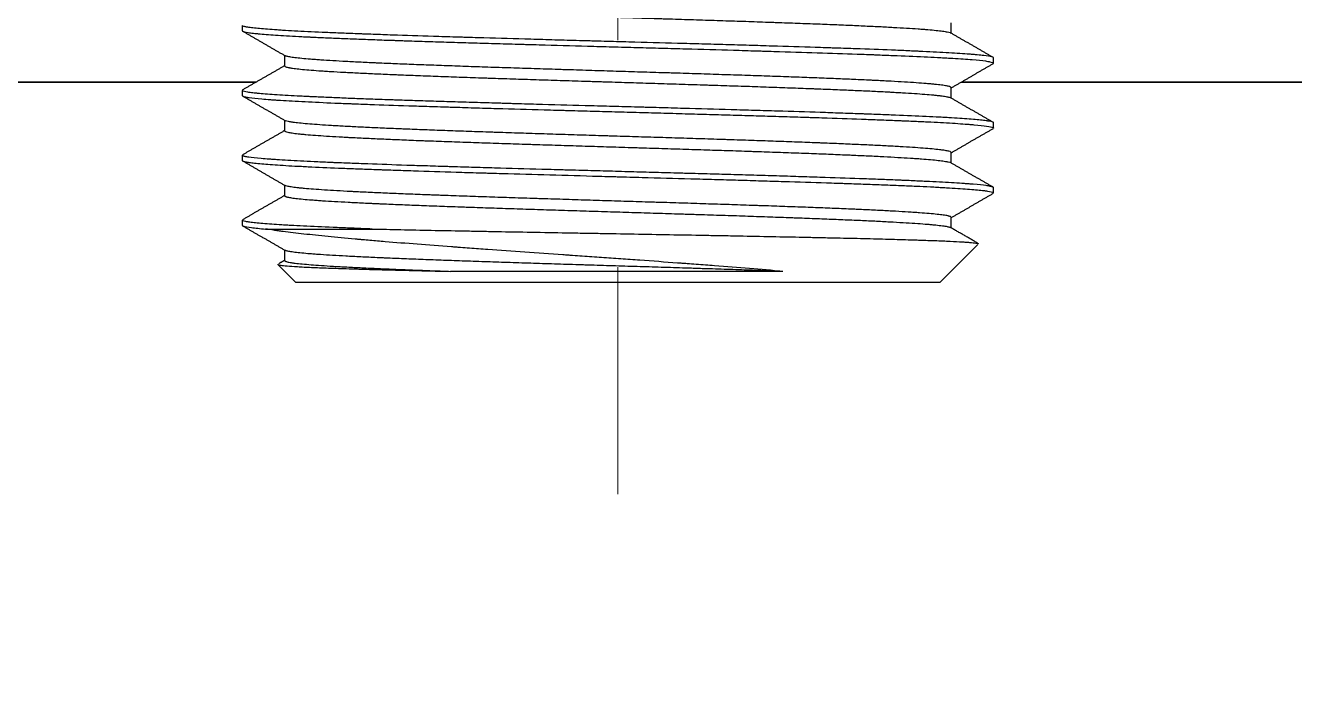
# Model space of a CAD drawing. Extents: x 900 to 2324, y -1513 to 827.
# Drawn here: x 1438.37 to 1473.85, y 213.22 to 232.07 of the extents above; entities that cross this region are included whole.
import ezdxf

# ---------------------------------------------------------------- set-up
doc = ezdxf.new("R2010")
doc.units = 0
doc.header["$LTSCALE"] = 4
doc.header["$MEASUREMENT"] = 0
doc.linetypes.add('CENTER2', pattern=[28.575, 19.05, -3.175, 3.175, -3.175])
doc.layers.add('1', color=7, linetype='CONTINUOUS')
doc.layers.add('Cneter', color=1, linetype='CENTER2', lineweight=13)

msp = doc.modelspace()

# ---------------------------------------------------------------- linework, layer by layer
at = {"layer": '1', "color": 7, "linetype": 'Continuous', "lineweight": -3}
for p, q in [((1444.434, 232.069), (1444.434, 231.923)), ((1464.249, 231.853), (1464.249, 232.146)), ((1445.618, 231.231), (1445.618, 230.938)), ((1465.434, 231.016), (1465.434, 231.161)), ((1411.168, 230.491), (1444.832, 230.491)), ((1411.168, 230.486), (1444.822, 230.486)), ((1444.434, 230.254), (1444.434, 230.109)), ((1464.249, 230.039), (1464.249, 230.332)), ((1464.53, 230.486), (1498.7, 230.486)), ((1464.538, 230.491), (1498.7, 230.491)), ((1445.618, 229.417), (1445.618, 229.124)), ((1465.434, 229.201), (1465.434, 229.347)), ((1464.249, 228.225), (1464.249, 228.518)), ((1444.434, 228.44), (1444.434, 228.294)), ((1445.618, 227.603), (1445.618, 227.31)), ((1465.434, 227.387), (1465.434, 227.533)), ((1444.434, 226.626), (1444.434, 226.48)), ((1445.083, 226.378), (1448.066, 226.378)), ((1464.249, 226.41), (1464.249, 226.703)), ((1445.618, 225.788), (1445.618, 225.495)), ((1463.934, 224.878), (1464.997, 225.941)), ((1445.428, 225.384), (1445.934, 224.878)), ((1459.539, 225.193), (1450.255, 225.193)), ((1463.934, 224.878), (1445.934, 224.878))]:
    msp.add_line(p, q, dxfattribs=at)
for points, knots in [([(1445.618, 232.753), (1445.618, 232.752), (1445.619, 232.75), (1445.62, 232.748), (1445.622, 232.744), (1445.624, 232.742), (1445.636, 232.733), (1445.654, 232.726), (1445.707, 232.712), (1445.776, 232.698), (1445.929, 232.677), (1446.063, 232.663), (1446.177, 232.652), (1446.217, 232.648), (1446.301, 232.641), (1446.345, 232.638), (1446.482, 232.627), (1446.68, 232.613), (1447.019, 232.591), (1447.401, 232.57), (1447.685, 232.556), (1447.872, 232.547), (1447.909, 232.546), (1447.986, 232.542), (1448.101, 232.537), (1448.219, 232.531), (1448.46, 232.521), (1448.626, 232.514), (1448.969, 232.499), (1449.322, 232.485), (1449.696, 232.471), (1449.985, 232.46), (1450.083, 232.457), (1450.231, 232.452), (1450.281, 232.45), (1450.381, 232.446), (1450.432, 232.444), (1450.684, 232.436), (1450.889, 232.429), (1451.305, 232.415), (1451.516, 232.407), (1451.943, 232.393), (1452.376, 232.379), (1452.821, 232.365), (1453.159, 232.354), (1453.272, 232.35), (1453.499, 232.343), (1453.613, 232.34), (1453.953, 232.329), (1454.18, 232.322), (1454.635, 232.308), (1454.863, 232.301), (1455.318, 232.287), (1455.546, 232.28), (1455.887, 232.269), (1456.058, 232.264), (1456.229, 232.258), (1456.343, 232.255), (1456.401, 232.253), (1456.685, 232.244), (1457.134, 232.23), (1457.791, 232.209), (1458.219, 232.195), (1458.642, 232.181), (1458.903, 232.172), (1459.159, 232.163), (1459.262, 232.159), (1459.313, 232.158), (1459.465, 232.152), (1459.565, 232.149), (1459.861, 232.138), (1460.246, 232.124), (1460.792, 232.103), (1461.136, 232.089), (1461.47, 232.075), (1461.631, 232.067), (1461.944, 232.053), (1462.093, 232.046), (1462.377, 232.032), (1462.647, 232.017), (1463.009, 231.996), (1463.223, 231.982), (1463.373, 231.972), (1463.421, 231.968), (1463.49, 231.963), (1463.513, 231.961), (1463.557, 231.957), (1463.579, 231.956), (1463.684, 231.947), (1463.836, 231.932), (1464.015, 231.911), (1464.145, 231.89), (1464.2, 231.876), (1464.223, 231.867), (1464.227, 231.865), (1464.234, 231.862), (1464.237, 231.861), (1464.239, 231.859)], [0, 0, 0, 0, 0.001428, 0.007379, 0.007379, 0.013329, 0.013329, 0.037129, 0.037129, 0.06093, 0.08473, 0.10853, 0.10853, 0.120431, 0.120431, 0.132331, 0.132331, 0.156131, 0.179932, 0.203732, 0.227533, 0.227533, 0.233483, 0.233483, 0.239433, 0.251333, 0.251333, 0.275134, 0.275134, 0.298934, 0.322735, 0.322735, 0.334635, 0.334635, 0.340585, 0.340585, 0.346535, 0.346535, 0.370335, 0.370335, 0.394136, 0.394136, 0.417936, 0.441737, 0.441737, 0.453637, 0.453637, 0.465537, 0.465537, 0.489338, 0.489338, 0.513138, 0.513138, 0.536939, 0.536939, 0.548839, 0.554789, 0.554789, 0.560739, 0.560739, 0.58454, 0.60834, 0.63214, 0.63214, 0.655941, 0.661891, 0.661891, 0.667841, 0.667841, 0.679741, 0.679741, 0.703542, 0.727342, 0.751143, 0.751143, 0.774943, 0.774943, 0.798744, 0.798744, 0.822544, 0.846345, 0.870145, 0.870145, 0.882045, 0.882045, 0.887995, 0.887995, 0.893945, 0.893945, 0.917746, 0.941546, 0.965347, 0.989147, 0.989147, 0.995097, 0.995097, 1, 1, 1, 1]), ([(1465.434, 231.162), (1465.434, 231.165), (1465.432, 231.168), (1465.42, 231.177), (1465.405, 231.184), (1465.337, 231.202), (1465.263, 231.215), (1465.106, 231.234), (1465.046, 231.24), (1464.962, 231.248), (1464.944, 231.25), (1464.909, 231.253), (1464.854, 231.258), (1464.796, 231.263), (1464.674, 231.272), (1464.586, 231.279), (1464.396, 231.291), (1464.194, 231.303), (1463.849, 231.322), (1463.593, 231.335), (1463.424, 231.343), (1463.39, 231.344), (1463.321, 231.348), (1463.216, 231.352), (1463.108, 231.357), (1462.889, 231.367), (1462.737, 231.373), (1462.267, 231.392), (1461.932, 231.405), (1461.4, 231.423), (1461.217, 231.43), (1460.982, 231.438), (1460.934, 231.439), (1460.839, 231.442), (1460.791, 231.444), (1460.646, 231.449), (1460.549, 231.452), (1460.059, 231.468), (1459.654, 231.48), (1459.029, 231.499), (1458.818, 231.506), (1458.388, 231.518), (1458.17, 231.525), (1457.839, 231.534), (1457.728, 231.537), (1457.504, 231.543), (1457.391, 231.547), (1457.054, 231.556), (1456.829, 231.562), (1456.15, 231.581), (1455.695, 231.594), (1455.008, 231.613), (1454.779, 231.619), (1454.434, 231.629), (1454.318, 231.632), (1454.145, 231.637), (1454.087, 231.638), (1453.972, 231.641), (1453.684, 231.649), (1453.171, 231.663), (1452.723, 231.676), (1452.056, 231.695), (1451.619, 231.708), (1451.081, 231.724), (1450.974, 231.727), (1450.814, 231.732), (1450.761, 231.733), (1450.655, 231.736), (1450.602, 231.738), (1450.34, 231.746), (1450.134, 231.752), (1449.528, 231.771), (1449.142, 231.783), (1448.586, 231.802), (1448.405, 231.809), (1448.14, 231.818), (1448.009, 231.823), (1447.88, 231.828), (1447.795, 231.831), (1447.752, 231.833), (1447.542, 231.841), (1447.38, 231.847), (1447.068, 231.859), (1446.918, 231.866), (1446.487, 231.884), (1446.223, 231.897), (1445.862, 231.916), (1445.748, 231.922), (1445.614, 231.93), (1445.587, 231.932), (1445.535, 231.935), (1445.458, 231.94), (1445.385, 231.945), (1445.152, 231.961), (1444.994, 231.973), (1444.8, 231.992), (1444.684, 232.004), (1444.598, 232.017), (1444.553, 232.025), (1444.544, 232.026), (1444.528, 232.03), (1444.505, 232.034), (1444.487, 232.039), (1444.456, 232.049), (1444.443, 232.055), (1444.435, 232.064), (1444.434, 232.066), (1444.434, 232.069)], [0, 0, 0, 0, 0.010526, 0.010526, 0.031412, 0.031412, 0.073183, 0.073183, 0.094068, 0.094068, 0.09929, 0.09929, 0.104511, 0.114954, 0.114954, 0.135839, 0.135839, 0.156725, 0.17761, 0.198496, 0.198496, 0.203717, 0.203717, 0.208939, 0.219381, 0.219381, 0.240267, 0.240267, 0.282038, 0.282038, 0.302924, 0.302924, 0.308145, 0.308145, 0.313366, 0.313366, 0.323809, 0.323809, 0.36558, 0.36558, 0.386466, 0.386466, 0.407351, 0.407351, 0.417794, 0.417794, 0.428237, 0.428237, 0.449122, 0.449122, 0.490894, 0.490894, 0.511779, 0.511779, 0.522222, 0.522222, 0.527443, 0.527443, 0.532665, 0.55355, 0.574436, 0.574436, 0.616207, 0.616207, 0.62665, 0.62665, 0.631871, 0.631871, 0.637092, 0.637092, 0.657978, 0.657978, 0.699749, 0.699749, 0.720634, 0.720634, 0.731077, 0.736299, 0.736299, 0.74152, 0.74152, 0.762406, 0.762406, 0.783291, 0.783291, 0.825062, 0.825062, 0.845948, 0.845948, 0.851169, 0.851169, 0.856391, 0.866833, 0.866833, 0.908604, 0.908604, 0.92949, 0.950375, 0.950375, 0.955597, 0.955597, 0.960818, 0.971261, 0.971261, 0.992147, 0.992147, 1, 1, 1, 1]), ([(1444.434, 231.923), (1444.434, 231.918), (1444.438, 231.914), (1444.467, 231.897), (1444.518, 231.884), (1444.64, 231.866), (1444.688, 231.859), (1444.771, 231.85), (1444.801, 231.847), (1444.848, 231.842), (1444.864, 231.84), (1444.898, 231.837), (1444.984, 231.829), (1445.08, 231.821), (1445.248, 231.808), (1445.339, 231.802), (1445.632, 231.783), (1445.853, 231.771), (1446.164, 231.755), (1446.26, 231.75), (1446.36, 231.746), (1446.427, 231.742), (1446.461, 231.741), (1446.633, 231.733), (1446.92, 231.72), (1447.227, 231.707), (1447.545, 231.695), (1447.709, 231.688), (1448.048, 231.676), (1448.222, 231.67), (1448.492, 231.66), (1448.629, 231.656), (1448.769, 231.651), (1448.863, 231.648), (1448.91, 231.646), (1449.149, 231.638), (1449.536, 231.625), (1450.137, 231.606), (1450.55, 231.594), (1450.97, 231.581), (1451.183, 231.575), (1451.615, 231.562), (1451.835, 231.556), (1452.113, 231.548), (1452.169, 231.547), (1452.281, 231.543), (1452.449, 231.539), (1452.617, 231.534), (1453.179, 231.518), (1453.631, 231.505), (1454.315, 231.486), (1454.544, 231.48), (1455.002, 231.467), (1455.232, 231.461), (1455.579, 231.452), (1455.695, 231.448), (1455.925, 231.442), (1456.04, 231.439), (1456.383, 231.43), (1456.609, 231.423), (1457.285, 231.405), (1457.728, 231.392), (1458.382, 231.373), (1458.598, 231.366), (1458.867, 231.358), (1458.92, 231.357), (1459.027, 231.354), (1459.08, 231.352), (1459.24, 231.347), (1459.345, 231.344), (1459.865, 231.328), (1460.664, 231.304), (1461.399, 231.278), (1461.837, 231.262), (1461.924, 231.259), (1462.052, 231.254), (1462.095, 231.253), (1462.179, 231.249), (1462.387, 231.241), (1462.586, 231.234), (1463.046, 231.215), (1463.329, 231.202), (1463.718, 231.184), (1463.841, 231.177), (1464.018, 231.168), (1464.075, 231.165), (1464.159, 231.16), (1464.187, 231.158), (1464.241, 231.155), (1464.374, 231.147), (1464.496, 231.139), (1464.676, 231.126), (1464.759, 231.12), (1464.988, 231.101), (1465.111, 231.089), (1465.23, 231.073), (1465.263, 231.068), (1465.292, 231.064), (1465.311, 231.06), (1465.319, 231.059), (1465.36, 231.051), (1465.411, 231.038), (1465.431, 231.025), (1465.435, 231.014), (1465.432, 231.008), (1465.424, 231.003)], [0, 0, 0, 0, 0.01483, 0.01483, 0.056023, 0.056023, 0.076619, 0.076619, 0.086917, 0.086917, 0.092066, 0.092066, 0.097216, 0.117812, 0.117812, 0.138409, 0.138409, 0.179601, 0.179601, 0.1899, 0.195049, 0.195049, 0.200198, 0.200198, 0.220794, 0.241391, 0.241391, 0.261987, 0.261987, 0.282584, 0.282584, 0.292882, 0.298031, 0.298031, 0.30318, 0.30318, 0.323777, 0.344373, 0.36497, 0.36497, 0.385566, 0.385566, 0.406163, 0.406163, 0.411312, 0.411312, 0.416461, 0.426759, 0.426759, 0.467952, 0.467952, 0.488549, 0.488549, 0.509145, 0.509145, 0.519443, 0.519443, 0.529742, 0.529742, 0.550338, 0.550338, 0.591531, 0.591531, 0.612127, 0.612127, 0.617277, 0.617277, 0.622426, 0.622426, 0.632724, 0.632724, 0.673917, 0.71511, 0.71511, 0.725408, 0.725408, 0.730557, 0.730557, 0.735706, 0.756303, 0.756303, 0.797496, 0.797496, 0.818092, 0.818092, 0.82839, 0.82839, 0.83354, 0.83354, 0.838689, 0.859285, 0.859285, 0.879882, 0.879882, 0.921075, 0.921075, 0.931373, 0.936522, 0.936522, 0.941671, 0.941671, 0.962267, 0.982864, 0.982864, 1, 1, 1, 1]), ([(1464.249, 230.332), (1464.249, 230.334), (1464.249, 230.336), (1464.245, 230.341), (1464.241, 230.345), (1464.227, 230.352), (1464.219, 230.356), (1464.186, 230.367), (1464.126, 230.381), (1463.987, 230.402), (1463.862, 230.416), (1463.756, 230.426), (1463.7, 230.432), (1463.639, 230.437), (1463.597, 230.441), (1463.575, 230.442), (1463.466, 230.451), (1463.277, 230.466), (1462.95, 230.487), (1462.58, 230.508), (1462.27, 230.524), (1462.086, 230.533), (1462.012, 230.536), (1461.974, 230.538), (1461.86, 230.543), (1461.783, 230.547), (1461.546, 230.558), (1461.384, 230.565), (1461.047, 230.579), (1460.7, 230.593), (1460.332, 230.607), (1459.953, 230.622), (1459.758, 230.629), (1459.357, 230.643), (1459.154, 230.65), (1458.741, 230.664), (1458.532, 230.671), (1458.108, 230.685), (1457.678, 230.699), (1457.237, 230.714), (1456.902, 230.724), (1456.789, 230.728), (1456.619, 230.733), (1456.562, 230.735), (1456.449, 230.739), (1456.392, 230.74), (1456.108, 230.749), (1455.654, 230.763), (1455.199, 230.777), (1454.744, 230.791), (1454.289, 230.806), (1453.833, 230.82), (1453.548, 230.829), (1453.491, 230.831), (1453.377, 230.834), (1453.207, 230.84), (1453.038, 230.845), (1452.703, 230.856), (1452.262, 230.87), (1451.831, 230.884), (1451.405, 230.898), (1451.195, 230.905), (1450.884, 230.915), (1450.781, 230.919), (1450.576, 230.926), (1450.474, 230.93), (1450.173, 230.941), (1449.783, 230.955), (1449.227, 230.976), (1448.878, 230.99), (1448.538, 231.004), (1448.374, 231.011), (1448.175, 231.02), (1448.135, 231.022), (1448.057, 231.025), (1448.018, 231.027), (1447.903, 231.032), (1447.828, 231.036), (1447.609, 231.047), (1447.332, 231.061), (1446.957, 231.082), (1446.735, 231.096), (1446.58, 231.107), (1446.505, 231.112), (1446.434, 231.117), (1446.387, 231.121), (1446.364, 231.123), (1446.253, 231.132), (1446.172, 231.139), (1446.027, 231.153), (1445.899, 231.167), (1445.754, 231.188), (1445.691, 231.203), (1445.656, 231.213), (1445.646, 231.217), (1445.635, 231.222), (1445.633, 231.223), (1445.63, 231.224)], [0, 0, 0, 0, 0.006481, 0.006481, 0.018395, 0.018395, 0.030309, 0.030309, 0.054136, 0.077964, 0.101792, 0.101792, 0.113705, 0.119662, 0.119662, 0.125619, 0.125619, 0.149447, 0.173275, 0.197102, 0.22093, 0.226887, 0.226887, 0.232844, 0.232844, 0.244758, 0.244758, 0.268585, 0.268585, 0.292413, 0.316241, 0.316241, 0.340068, 0.340068, 0.363896, 0.363896, 0.387724, 0.387724, 0.411551, 0.435379, 0.435379, 0.447293, 0.447293, 0.45325, 0.45325, 0.459207, 0.459207, 0.483034, 0.506862, 0.506862, 0.53069, 0.554518, 0.554518, 0.560474, 0.560474, 0.566431, 0.578345, 0.578345, 0.602173, 0.626001, 0.626001, 0.649828, 0.649828, 0.661742, 0.661742, 0.673656, 0.673656, 0.697484, 0.721311, 0.745139, 0.745139, 0.768967, 0.768967, 0.774924, 0.774924, 0.78088, 0.78088, 0.792794, 0.792794, 0.816622, 0.84045, 0.864277, 0.864277, 0.876191, 0.882148, 0.882148, 0.888105, 0.888105, 0.911933, 0.911933, 0.93576, 0.959588, 0.983416, 0.983416, 0.99533, 0.99533, 1, 1, 1, 1]), ([(1445.618, 230.938), (1445.618, 230.937), (1445.619, 230.935), (1445.623, 230.927), (1445.635, 230.919), (1445.676, 230.905), (1445.705, 230.898), (1445.752, 230.889), (1445.762, 230.887), (1445.783, 230.884), (1445.816, 230.878), (1445.853, 230.873), (1445.934, 230.862), (1446.057, 230.848), (1446.212, 230.834), (1446.383, 230.82), (1446.476, 230.813), (1446.628, 230.802), (1446.681, 230.799), (1446.763, 230.793), (1446.791, 230.792), (1446.847, 230.788), (1446.876, 230.786), (1447.022, 230.777), (1447.268, 230.763), (1447.677, 230.742), (1447.976, 230.728), (1448.288, 230.714), (1448.451, 230.707), (1448.662, 230.698), (1448.705, 230.696), (1448.791, 230.693), (1448.921, 230.687), (1449.054, 230.682), (1449.323, 230.671), (1449.691, 230.657), (1450.269, 230.636), (1450.672, 230.622), (1450.981, 230.611), (1451.137, 230.606), (1451.296, 230.601), (1451.403, 230.597), (1451.456, 230.595), (1451.724, 230.586), (1452.156, 230.572), (1452.815, 230.551), (1453.485, 230.529), (1453.996, 230.514), (1454.283, 230.505), (1454.398, 230.501), (1454.456, 230.499), (1454.629, 230.494), (1454.743, 230.491), (1455.087, 230.48), (1455.315, 230.473), (1455.77, 230.459), (1456.223, 230.444), (1456.672, 230.43), (1457.007, 230.42), (1457.174, 230.414), (1457.341, 230.409), (1457.452, 230.405), (1457.507, 230.404), (1457.784, 230.395), (1458.002, 230.388), (1458.429, 230.374), (1458.639, 230.367), (1459.052, 230.352), (1459.458, 230.338), (1459.849, 230.324), (1460.137, 230.313), (1460.232, 230.31), (1460.373, 230.304), (1460.42, 230.303), (1460.513, 230.299), (1460.559, 230.297), (1460.786, 230.288), (1460.962, 230.281), (1461.303, 230.267), (1461.467, 230.26), (1461.783, 230.246), (1462.088, 230.232), (1462.369, 230.218), (1462.537, 230.209), (1462.57, 230.207), (1462.636, 230.203), (1462.732, 230.198), (1462.825, 230.193), (1463.003, 230.182), (1463.227, 230.168), (1463.42, 230.154), (1463.598, 230.14), (1463.679, 230.133), (1463.79, 230.122), (1463.825, 230.119), (1463.874, 230.113), (1463.89, 230.111), (1463.921, 230.108), (1463.936, 230.106), (1464.009, 230.097), (1464.107, 230.083), (1464.197, 230.063), (1464.229, 230.051), (1464.238, 230.045)], [0, 0, 0, 0, 0.005144, 0.005144, 0.028958, 0.028958, 0.052772, 0.052772, 0.058726, 0.058726, 0.064679, 0.076586, 0.076586, 0.1004, 0.124214, 0.124214, 0.148028, 0.148028, 0.159935, 0.159935, 0.165889, 0.165889, 0.171842, 0.171842, 0.195656, 0.21947, 0.243284, 0.243284, 0.267099, 0.267099, 0.273052, 0.273052, 0.279006, 0.290913, 0.290913, 0.314727, 0.338541, 0.362355, 0.362355, 0.374262, 0.380215, 0.380215, 0.386169, 0.386169, 0.409983, 0.433797, 0.457611, 0.481425, 0.487379, 0.487379, 0.493332, 0.493332, 0.505239, 0.505239, 0.529053, 0.529053, 0.552867, 0.576681, 0.576681, 0.588588, 0.594542, 0.594542, 0.600495, 0.600495, 0.624309, 0.624309, 0.648123, 0.648123, 0.671937, 0.695752, 0.695752, 0.707659, 0.707659, 0.713612, 0.713612, 0.719566, 0.719566, 0.74338, 0.74338, 0.767194, 0.767194, 0.791008, 0.814822, 0.814822, 0.820775, 0.820775, 0.826729, 0.838636, 0.838636, 0.86245, 0.886264, 0.886264, 0.910078, 0.910078, 0.921985, 0.921985, 0.927939, 0.927939, 0.933892, 0.933892, 0.957706, 0.98152, 1, 1, 1, 1]), ([(1465.434, 229.347), (1465.434, 229.349), (1465.433, 229.351), (1465.428, 229.359), (1465.405, 229.371), (1465.352, 229.384), (1465.309, 229.392), (1465.3, 229.393), (1465.281, 229.396), (1465.271, 229.398), (1465.239, 229.403), (1465.217, 229.406), (1465.094, 229.422), (1464.967, 229.434), (1464.734, 229.453), (1464.65, 229.46), (1464.466, 229.472), (1464.368, 229.479), (1464.209, 229.488), (1464.154, 229.491), (1464.041, 229.497), (1463.983, 229.501), (1463.804, 229.51), (1463.679, 229.516), (1463.286, 229.535), (1463.001, 229.548), (1462.538, 229.567), (1462.378, 229.573), (1462.128, 229.583), (1462.044, 229.586), (1461.915, 229.591), (1461.871, 229.592), (1461.784, 229.595), (1461.565, 229.603), (1461.158, 229.617), (1460.781, 229.63), (1460.203, 229.649), (1459.802, 229.662), (1459.281, 229.678), (1459.176, 229.681), (1458.963, 229.687), (1458.856, 229.69), (1458.533, 229.7), (1458.315, 229.706), (1457.659, 229.725), (1457.215, 229.737), (1456.539, 229.756), (1456.312, 229.763), (1455.97, 229.772), (1455.798, 229.777), (1455.625, 229.782), (1455.509, 229.785), (1455.451, 229.787), (1455.162, 229.795), (1454.932, 229.801), (1454.473, 229.813), (1454.244, 229.82), (1453.561, 229.838), (1453.108, 229.851), (1452.436, 229.87), (1452.212, 229.876), (1451.934, 229.884), (1451.879, 229.886), (1451.768, 229.889), (1451.603, 229.894), (1451.44, 229.899), (1451.116, 229.908), (1450.904, 229.915), (1450.485, 229.927), (1450.073, 229.94), (1449.475, 229.958), (1449.09, 229.971), (1448.853, 229.979), (1448.806, 229.98), (1448.712, 229.984), (1448.573, 229.988), (1448.436, 229.993), (1448.168, 230.003), (1447.994, 230.009), (1447.657, 230.022), (1447.494, 230.028), (1447.178, 230.041), (1446.873, 230.053), (1446.59, 230.066), (1446.42, 230.074), (1446.386, 230.075), (1446.319, 230.078), (1446.286, 230.08), (1446.189, 230.085), (1446.125, 230.088), (1445.817, 230.104), (1445.598, 230.116), (1445.31, 230.135), (1445.221, 230.142), (1445.056, 230.154), (1444.98, 230.161), (1444.877, 230.17), (1444.844, 230.173), (1444.782, 230.179), (1444.754, 230.183), (1444.672, 230.192), (1444.626, 230.198), (1444.509, 230.217), (1444.461, 230.23), (1444.437, 230.247), (1444.434, 230.251), (1444.434, 230.254)], [0, 0, 0, 0, 0.00568, 0.00568, 0.026562, 0.047444, 0.047444, 0.052665, 0.052665, 0.057885, 0.057885, 0.068326, 0.068326, 0.11009, 0.11009, 0.130973, 0.130973, 0.151855, 0.151855, 0.162296, 0.162296, 0.172737, 0.172737, 0.193619, 0.193619, 0.235383, 0.235383, 0.256265, 0.256265, 0.266706, 0.266706, 0.271926, 0.271926, 0.277147, 0.298029, 0.318911, 0.318911, 0.360675, 0.360675, 0.371116, 0.371116, 0.381557, 0.381557, 0.402439, 0.402439, 0.444203, 0.444203, 0.465086, 0.465086, 0.475527, 0.480747, 0.480747, 0.485968, 0.485968, 0.50685, 0.50685, 0.527732, 0.527732, 0.569496, 0.569496, 0.590378, 0.590378, 0.595598, 0.595598, 0.600819, 0.61126, 0.61126, 0.632142, 0.632142, 0.653024, 0.673906, 0.694788, 0.694788, 0.700009, 0.700009, 0.705229, 0.71567, 0.71567, 0.736552, 0.736552, 0.757434, 0.757434, 0.778317, 0.799199, 0.799199, 0.804419, 0.804419, 0.80964, 0.80964, 0.820081, 0.820081, 0.861845, 0.861845, 0.882727, 0.882727, 0.903609, 0.903609, 0.91405, 0.91405, 0.924491, 0.924491, 0.945373, 0.945373, 0.987137, 0.987137, 1, 1, 1, 1]), ([(1444.434, 230.109), (1444.434, 230.103), (1444.44, 230.097), (1444.461, 230.088), (1444.47, 230.085), (1444.492, 230.078), (1444.505, 230.075), (1444.549, 230.066), (1444.585, 230.059), (1444.717, 230.041), (1444.834, 230.028), (1445.053, 230.009), (1445.133, 230.002), (1445.242, 229.995), (1445.265, 229.993), (1445.31, 229.99), (1445.334, 229.988), (1445.405, 229.983), (1445.454, 229.98), (1445.708, 229.965), (1446.164, 229.94), (1446.719, 229.914), (1447.098, 229.898), (1447.176, 229.895), (1447.294, 229.89), (1447.334, 229.889), (1447.414, 229.885), (1447.617, 229.878), (1447.826, 229.87), (1448.342, 229.851), (1448.704, 229.839), (1449.275, 229.82), (1449.469, 229.813), (1449.768, 229.804), (1449.869, 229.801), (1450.022, 229.796), (1450.073, 229.794), (1450.176, 229.791), (1450.434, 229.783), (1450.696, 229.775), (1451.12, 229.762), (1451.334, 229.756), (1451.983, 229.737), (1452.425, 229.725), (1452.988, 229.709), (1453.158, 229.704), (1453.33, 229.7), (1453.444, 229.696), (1453.502, 229.695), (1453.788, 229.687), (1454.247, 229.674), (1454.933, 229.655), (1455.619, 229.636), (1456.075, 229.624), (1456.53, 229.611), (1456.758, 229.605), (1457.212, 229.592), (1457.662, 229.579), (1458.319, 229.56), (1458.961, 229.541), (1459.586, 229.523), (1459.992, 229.51), (1460.243, 229.502), (1460.293, 229.501), (1460.392, 229.498), (1460.54, 229.493), (1460.685, 229.488), (1461.162, 229.472), (1461.525, 229.459), (1462.04, 229.44), (1462.207, 229.434), (1462.531, 229.421), (1462.688, 229.415), (1462.878, 229.407), (1462.915, 229.406), (1462.99, 229.403), (1463.027, 229.401), (1463.137, 229.396), (1463.209, 229.393), (1463.418, 229.384), (1463.551, 229.378), (1463.931, 229.359), (1464.159, 229.346), (1464.462, 229.327), (1464.556, 229.32), (1464.666, 229.313), (1464.688, 229.311), (1464.73, 229.308), (1464.751, 229.306), (1464.811, 229.301), (1464.85, 229.298), (1465.034, 229.283), (1465.267, 229.258), (1465.385, 229.232), (1465.421, 229.216), (1465.426, 229.213), (1465.431, 229.208), (1465.432, 229.207), (1465.434, 229.204), (1465.434, 229.203), (1465.434, 229.202)], [0, 0, 0, 0, 0.019552, 0.019552, 0.029996, 0.029996, 0.040441, 0.040441, 0.06133, 0.06133, 0.103108, 0.103108, 0.123997, 0.123997, 0.129219, 0.129219, 0.134441, 0.134441, 0.144886, 0.144886, 0.186664, 0.228442, 0.228442, 0.238887, 0.238887, 0.244109, 0.244109, 0.249331, 0.27022, 0.27022, 0.311998, 0.311998, 0.332887, 0.332887, 0.343332, 0.343332, 0.348554, 0.348554, 0.353776, 0.374665, 0.374665, 0.395554, 0.395554, 0.437332, 0.437332, 0.447777, 0.452999, 0.452999, 0.458221, 0.458221, 0.479111, 0.5, 0.520889, 0.541778, 0.541778, 0.562667, 0.562667, 0.583556, 0.604445, 0.625334, 0.646223, 0.667112, 0.667112, 0.672334, 0.672334, 0.677556, 0.688001, 0.688001, 0.729779, 0.729779, 0.750668, 0.750668, 0.771557, 0.771557, 0.776779, 0.776779, 0.782002, 0.782002, 0.792446, 0.792446, 0.813335, 0.813335, 0.855113, 0.855113, 0.876002, 0.876002, 0.881225, 0.881225, 0.886447, 0.886447, 0.896891, 0.896891, 0.938669, 0.980447, 0.980447, 0.990892, 0.990892, 0.996114, 0.996114, 1, 1, 1, 1]), ([(1464.249, 228.518), (1464.249, 228.522), (1464.246, 228.526), (1464.229, 228.538), (1464.191, 228.552), (1464.121, 228.566), (1464.055, 228.577), (1464.031, 228.581), (1463.991, 228.586), (1463.978, 228.588), (1463.949, 228.591), (1463.935, 228.593), (1463.859, 228.602), (1463.79, 228.609), (1463.638, 228.623), (1463.554, 228.63), (1463.371, 228.644), (1463.172, 228.658), (1462.915, 228.675), (1462.759, 228.683), (1462.696, 228.687), (1462.664, 228.689), (1462.567, 228.694), (1462.5, 228.698), (1462.297, 228.708), (1462.012, 228.722), (1461.704, 228.736), (1461.383, 228.75), (1461.216, 228.758), (1460.957, 228.768), (1460.826, 228.774), (1460.69, 228.779), (1460.599, 228.783), (1460.553, 228.784), (1460.322, 228.793), (1459.945, 228.808), (1459.356, 228.829), (1458.947, 228.843), (1458.531, 228.857), (1458.266, 228.866), (1457.995, 228.875), (1457.886, 228.878), (1457.831, 228.88), (1457.667, 228.885), (1457.556, 228.889), (1457.225, 228.9), (1456.781, 228.914), (1456.107, 228.935), (1455.653, 228.949), (1455.197, 228.963), (1454.967, 228.97), (1454.679, 228.979), (1454.621, 228.981), (1454.506, 228.984), (1454.334, 228.99), (1454.163, 228.995), (1453.821, 229.006), (1453.369, 229.02), (1452.701, 229.041), (1452.262, 229.055), (1451.935, 229.066), (1451.827, 229.069), (1451.664, 229.075), (1451.61, 229.076), (1451.503, 229.08), (1451.45, 229.082), (1451.184, 229.091), (1450.767, 229.105), (1450.168, 229.126), (1449.594, 229.148), (1449.228, 229.162), (1449.005, 229.17), (1448.961, 229.172), (1448.873, 229.176), (1448.742, 229.181), (1448.615, 229.186), (1448.365, 229.197), (1448.205, 229.204), (1447.898, 229.218), (1447.604, 229.233), (1447.336, 229.247), (1447.144, 229.257), (1447.05, 229.263), (1446.961, 229.268), (1446.902, 229.272), (1446.872, 229.273), (1446.73, 229.282), (1446.624, 229.289), (1446.427, 229.303), (1446.337, 229.31), (1446.172, 229.324), (1446.022, 229.339), (1445.889, 229.355), (1445.827, 229.364), (1445.804, 229.367), (1445.792, 229.369), (1445.76, 229.374), (1445.741, 229.378), (1445.689, 229.389), (1445.656, 229.398), (1445.637, 229.407), (1445.633, 229.408)], [0, 0, 0, 0, 0.014891, 0.014891, 0.038756, 0.06262, 0.06262, 0.074552, 0.074552, 0.080518, 0.080518, 0.086484, 0.086484, 0.110348, 0.110348, 0.134212, 0.134212, 0.158076, 0.18194, 0.187906, 0.187906, 0.193872, 0.193872, 0.205804, 0.205804, 0.229668, 0.253532, 0.253532, 0.277396, 0.277396, 0.289328, 0.295294, 0.295294, 0.30126, 0.30126, 0.325124, 0.348988, 0.372852, 0.372852, 0.396716, 0.402682, 0.402682, 0.408648, 0.408648, 0.42058, 0.42058, 0.444445, 0.468309, 0.492173, 0.492173, 0.516037, 0.516037, 0.522003, 0.522003, 0.527969, 0.539901, 0.539901, 0.563765, 0.587629, 0.611493, 0.611493, 0.623425, 0.623425, 0.629391, 0.629391, 0.635357, 0.635357, 0.659221, 0.683085, 0.706949, 0.730813, 0.730813, 0.736779, 0.736779, 0.742745, 0.754677, 0.754677, 0.778541, 0.778541, 0.802405, 0.82627, 0.82627, 0.838202, 0.844168, 0.844168, 0.850134, 0.850134, 0.873998, 0.873998, 0.897862, 0.897862, 0.921726, 0.94559, 0.951556, 0.951556, 0.957522, 0.957522, 0.969454, 0.969454, 0.993318, 1, 1, 1, 1]), ([(1445.618, 229.124), (1445.618, 229.118), (1445.625, 229.111), (1445.653, 229.098), (1445.699, 229.084), (1445.778, 229.07), (1445.874, 229.056), (1445.93, 229.048), (1446.011, 229.04), (1446.028, 229.038), (1446.063, 229.034), (1446.116, 229.029), (1446.173, 229.024), (1446.294, 229.013), (1446.382, 229.006), (1446.573, 228.992), (1446.779, 228.978), (1447.015, 228.963), (1447.203, 228.953), (1447.267, 228.949), (1447.367, 228.944), (1447.401, 228.942), (1447.469, 228.938), (1447.504, 228.937), (1447.679, 228.928), (1447.825, 228.921), (1448.128, 228.907), (1448.286, 228.9), (1448.612, 228.886), (1448.951, 228.871), (1449.357, 228.855), (1449.593, 228.846), (1449.688, 228.843), (1449.735, 228.841), (1449.879, 228.836), (1449.976, 228.832), (1450.269, 228.822), (1450.667, 228.807), (1451.079, 228.794), (1451.498, 228.779), (1451.711, 228.772), (1452.036, 228.762), (1452.2, 228.756), (1452.365, 228.751), (1452.476, 228.747), (1452.532, 228.745), (1452.811, 228.736), (1453.035, 228.729), (1453.484, 228.715), (1453.935, 228.701), (1454.389, 228.687), (1454.845, 228.673), (1455.073, 228.666), (1455.36, 228.657), (1455.417, 228.655), (1455.532, 228.652), (1455.59, 228.65), (1455.762, 228.645), (1455.877, 228.641), (1456.219, 228.63), (1456.671, 228.616), (1457.336, 228.595), (1457.772, 228.581), (1458.204, 228.567), (1458.417, 228.56), (1458.682, 228.551), (1458.735, 228.549), (1458.84, 228.545), (1458.996, 228.54), (1459.15, 228.535), (1459.454, 228.524), (1459.85, 228.51), (1460.416, 228.489), (1460.775, 228.475), (1461.038, 228.464), (1461.124, 228.46), (1461.252, 228.455), (1461.294, 228.453), (1461.378, 228.45), (1461.419, 228.448), (1461.624, 228.439), (1461.782, 228.432), (1462.083, 228.418), (1462.37, 228.404), (1462.762, 228.382), (1462.997, 228.368), (1463.135, 228.359), (1463.162, 228.358), (1463.215, 228.354), (1463.294, 228.349), (1463.368, 228.343), (1463.51, 228.333), (1463.597, 228.326), (1463.754, 228.312), (1463.896, 228.297), (1464.005, 228.283), (1464.076, 228.272), (1464.108, 228.267), (1464.135, 228.262), (1464.153, 228.258), (1464.161, 228.256), (1464.199, 228.248), (1464.22, 228.241), (1464.235, 228.233), (1464.236, 228.232), (1464.237, 228.232)], [0, 0, 0, 0, 0.021159, 0.021159, 0.044987, 0.068815, 0.068815, 0.092642, 0.092642, 0.098599, 0.098599, 0.104556, 0.11647, 0.11647, 0.140298, 0.140298, 0.164125, 0.187953, 0.187953, 0.199867, 0.199867, 0.205824, 0.205824, 0.211781, 0.211781, 0.235608, 0.235608, 0.259436, 0.259436, 0.283264, 0.307091, 0.313048, 0.313048, 0.319005, 0.319005, 0.330919, 0.330919, 0.354747, 0.378574, 0.378574, 0.402402, 0.402402, 0.414316, 0.420273, 0.420273, 0.42623, 0.42623, 0.450057, 0.450057, 0.473885, 0.497713, 0.497713, 0.52154, 0.52154, 0.527497, 0.527497, 0.533454, 0.533454, 0.545368, 0.545368, 0.569196, 0.593024, 0.616851, 0.616851, 0.640679, 0.640679, 0.646636, 0.646636, 0.652593, 0.664507, 0.664507, 0.688334, 0.712162, 0.73599, 0.73599, 0.747903, 0.747903, 0.75386, 0.75386, 0.759817, 0.759817, 0.783645, 0.783645, 0.807473, 0.8313, 0.855128, 0.855128, 0.861085, 0.861085, 0.867042, 0.878956, 0.878956, 0.902783, 0.902783, 0.926611, 0.950439, 0.950439, 0.962352, 0.968309, 0.968309, 0.974266, 0.974266, 0.998094, 0.998094, 1, 1, 1, 1]), ([(1465.434, 227.533), (1465.434, 227.533), (1465.434, 227.534), (1465.434, 227.537), (1465.431, 227.54), (1465.425, 227.545), (1465.423, 227.546), (1465.417, 227.55), (1465.399, 227.557), (1465.347, 227.571), (1465.271, 227.584), (1465.135, 227.603), (1465.015, 227.616), (1464.828, 227.631), (1464.789, 227.635), (1464.707, 227.641), (1464.664, 227.644), (1464.53, 227.654), (1464.434, 227.66), (1464.127, 227.679), (1463.897, 227.691), (1463.513, 227.71), (1463.379, 227.716), (1463.168, 227.726), (1463.06, 227.731), (1462.948, 227.736), (1462.873, 227.739), (1462.835, 227.74), (1462.643, 227.749), (1462.485, 227.755), (1462.158, 227.768), (1461.99, 227.774), (1461.472, 227.792), (1461.108, 227.805), (1460.533, 227.824), (1460.337, 227.83), (1460.035, 227.84), (1459.934, 227.843), (1459.729, 227.849), (1459.627, 227.853), (1459.317, 227.862), (1459.107, 227.869), (1458.684, 227.881), (1458.255, 227.894), (1457.597, 227.912), (1457.148, 227.925), (1456.864, 227.933), (1456.807, 227.934), (1456.692, 227.938), (1456.521, 227.942), (1456.35, 227.947), (1456.008, 227.957), (1455.78, 227.963), (1455.323, 227.976), (1455.094, 227.982), (1454.637, 227.995), (1454.18, 228.007), (1453.722, 228.02), (1453.436, 228.028), (1453.379, 228.029), (1453.264, 228.032), (1453.207, 228.034), (1453.036, 228.039), (1452.923, 228.042), (1452.359, 228.058), (1451.918, 228.07), (1451.27, 228.089), (1451.057, 228.096), (1450.634, 228.108), (1450.426, 228.115), (1450.168, 228.122), (1450.117, 228.124), (1450.014, 228.127), (1449.963, 228.129), (1449.81, 228.133), (1449.71, 228.137), (1449.412, 228.146), (1449.218, 228.152), (1448.65, 228.171), (1448.289, 228.184), (1447.776, 228.203), (1447.61, 228.209), (1447.368, 228.219), (1447.288, 228.222), (1447.17, 228.227), (1447.131, 228.228), (1447.054, 228.231), (1446.864, 228.239), (1446.54, 228.253), (1446.277, 228.266), (1445.901, 228.285), (1445.675, 228.298), (1445.425, 228.314), (1445.377, 228.317), (1445.284, 228.323), (1445.238, 228.326), (1445.109, 228.336), (1445.03, 228.342), (1444.815, 228.361), (1444.701, 228.373), (1444.574, 228.392), (1444.539, 228.398), (1444.497, 228.408), (1444.479, 228.413), (1444.465, 228.418), (1444.457, 228.421), (1444.453, 228.422), (1444.439, 228.43), (1444.434, 228.435), (1444.434, 228.44)], [0, 0, 0, 0, 0.000668, 0.000668, 0.011113, 0.011113, 0.016335, 0.016335, 0.021557, 0.042446, 0.063336, 0.063336, 0.105114, 0.105114, 0.115558, 0.115558, 0.126003, 0.126003, 0.146892, 0.146892, 0.18867, 0.18867, 0.209559, 0.209559, 0.220003, 0.225226, 0.225226, 0.230448, 0.230448, 0.251337, 0.251337, 0.272226, 0.272226, 0.314004, 0.314004, 0.334893, 0.334893, 0.345338, 0.345338, 0.355782, 0.355782, 0.376671, 0.376671, 0.39756, 0.418449, 0.439338, 0.439338, 0.444561, 0.444561, 0.449783, 0.460227, 0.460227, 0.481116, 0.481116, 0.502006, 0.502006, 0.522895, 0.543784, 0.543784, 0.549006, 0.549006, 0.554228, 0.554228, 0.564673, 0.564673, 0.606451, 0.606451, 0.62734, 0.62734, 0.648229, 0.648229, 0.653451, 0.653451, 0.658673, 0.658673, 0.669118, 0.669118, 0.690007, 0.690007, 0.731785, 0.731785, 0.752674, 0.752674, 0.763119, 0.763119, 0.768341, 0.768341, 0.773563, 0.794452, 0.815341, 0.815341, 0.857119, 0.857119, 0.867564, 0.867564, 0.878008, 0.878008, 0.898897, 0.898897, 0.940675, 0.940675, 0.961565, 0.961565, 0.972009, 0.977231, 0.977231, 0.982454, 0.982454, 1, 1, 1, 1]), ([(1444.434, 228.294), (1444.434, 228.293), (1444.434, 228.292), (1444.437, 228.285), (1444.457, 228.272), (1444.532, 228.254), (1444.612, 228.241), (1444.684, 228.231), (1444.709, 228.228), (1444.764, 228.222), (1444.794, 228.219), (1444.887, 228.209), (1444.956, 228.203), (1445.108, 228.19), (1445.191, 228.184), (1445.371, 228.171), (1445.565, 228.159), (1445.787, 228.146), (1445.934, 228.138), (1445.964, 228.137), (1446.025, 228.134), (1446.117, 228.129), (1446.213, 228.124), (1446.538, 228.108), (1446.821, 228.096), (1447.28, 228.076), (1447.438, 228.07), (1447.767, 228.058), (1447.936, 228.051), (1448.156, 228.043), (1448.2, 228.042), (1448.29, 228.039), (1448.335, 228.037), (1448.47, 228.032), (1448.561, 228.029), (1448.838, 228.02), (1449.027, 228.014), (1449.603, 227.995), (1450.001, 227.982), (1450.622, 227.963), (1450.833, 227.957), (1451.101, 227.949), (1451.154, 227.947), (1451.263, 227.944), (1451.317, 227.942), (1451.48, 227.938), (1451.59, 227.934), (1452.138, 227.919), (1453.026, 227.894), (1453.936, 227.868), (1454.511, 227.852), (1454.627, 227.849), (1454.8, 227.844), (1454.858, 227.843), (1454.974, 227.84), (1455.263, 227.832), (1455.55, 227.824), (1456.235, 227.805), (1456.688, 227.793), (1457.359, 227.774), (1457.582, 227.767), (1457.914, 227.758), (1458.024, 227.755), (1458.244, 227.748), (1458.354, 227.745), (1458.681, 227.735), (1458.895, 227.729), (1459.316, 227.716), (1459.523, 227.71), (1460.133, 227.692), (1460.526, 227.679), (1460.998, 227.663), (1461.139, 227.658), (1461.277, 227.654), (1461.369, 227.65), (1461.415, 227.649), (1461.642, 227.641), (1461.817, 227.634), (1462.157, 227.622), (1462.322, 227.615), (1462.64, 227.603), (1462.947, 227.59), (1463.374, 227.572), (1463.636, 227.559), (1463.825, 227.55), (1463.886, 227.546), (1464.004, 227.54), (1464.061, 227.537), (1464.229, 227.527), (1464.333, 227.521), (1464.528, 227.508), (1464.619, 227.502), (1464.786, 227.489), (1464.94, 227.477), (1465.066, 227.464), (1465.136, 227.456), (1465.15, 227.455), (1465.176, 227.452), (1465.214, 227.447), (1465.247, 227.442), (1465.349, 227.426), (1465.4, 227.414), (1465.43, 227.396), (1465.434, 227.392), (1465.434, 227.387)], [0, 0, 0, 0, 0.003508, 0.003508, 0.02439, 0.045272, 0.066154, 0.066154, 0.076595, 0.076595, 0.087036, 0.087036, 0.107918, 0.107918, 0.128801, 0.128801, 0.149683, 0.170565, 0.170565, 0.175785, 0.175785, 0.181006, 0.191447, 0.191447, 0.233211, 0.233211, 0.254093, 0.254093, 0.274975, 0.274975, 0.280196, 0.280196, 0.285416, 0.285416, 0.295857, 0.295857, 0.316739, 0.316739, 0.358503, 0.358503, 0.379385, 0.379385, 0.384606, 0.384606, 0.389826, 0.389826, 0.400267, 0.400267, 0.442032, 0.483796, 0.483796, 0.494237, 0.494237, 0.499457, 0.499457, 0.504678, 0.52556, 0.52556, 0.567324, 0.567324, 0.588206, 0.588206, 0.598647, 0.598647, 0.609088, 0.609088, 0.62997, 0.62997, 0.650852, 0.650852, 0.692616, 0.692616, 0.703057, 0.708278, 0.708278, 0.713498, 0.713498, 0.734381, 0.734381, 0.755263, 0.755263, 0.776145, 0.797027, 0.817909, 0.817909, 0.82835, 0.82835, 0.838791, 0.838791, 0.859673, 0.859673, 0.880555, 0.880555, 0.901437, 0.922319, 0.922319, 0.92754, 0.92754, 0.93276, 0.943201, 0.943201, 0.984965, 0.984965, 1, 1, 1, 1]), ([(1464.249, 226.703), (1464.249, 226.71), (1464.242, 226.717), (1464.218, 226.727), (1464.208, 226.731), (1464.189, 226.736), (1464.182, 226.738), (1464.168, 226.742), (1464.16, 226.744), (1464.119, 226.753), (1464.036, 226.767), (1463.863, 226.788), (1463.716, 226.802), (1463.553, 226.816), (1463.464, 226.823), (1463.341, 226.832), (1463.316, 226.834), (1463.265, 226.837), (1463.187, 226.843), (1463.106, 226.848), (1462.937, 226.859), (1462.699, 226.873), (1462.3, 226.894), (1462.008, 226.908), (1461.778, 226.919), (1461.66, 226.924), (1461.539, 226.929), (1461.457, 226.933), (1461.416, 226.935), (1461.208, 226.944), (1460.865, 226.958), (1460.322, 226.979), (1459.751, 227), (1459.301, 227.016), (1459.043, 227.025), (1458.939, 227.029), (1458.887, 227.03), (1458.73, 227.036), (1458.625, 227.039), (1458.308, 227.05), (1457.88, 227.064), (1457.225, 227.085), (1456.779, 227.1), (1456.441, 227.11), (1456.271, 227.116), (1456.1, 227.121), (1455.986, 227.124), (1455.929, 227.126), (1455.642, 227.135), (1455.413, 227.142), (1454.956, 227.156), (1454.728, 227.163), (1454.274, 227.177), (1453.82, 227.192), (1453.369, 227.206), (1453.031, 227.217), (1452.919, 227.22), (1452.75, 227.225), (1452.694, 227.227), (1452.582, 227.231), (1452.527, 227.233), (1452.25, 227.241), (1452.032, 227.248), (1451.602, 227.262), (1451.391, 227.269), (1450.974, 227.284), (1450.564, 227.298), (1450.167, 227.312), (1449.924, 227.321), (1449.875, 227.323), (1449.779, 227.326), (1449.635, 227.332), (1449.495, 227.337), (1449.219, 227.348), (1448.862, 227.362), (1448.528, 227.376), (1448.205, 227.39), (1448.049, 227.397), (1447.824, 227.408), (1447.75, 227.411), (1447.642, 227.417), (1447.606, 227.418), (1447.535, 227.422), (1447.5, 227.424), (1447.329, 227.433), (1447.069, 227.447), (1446.723, 227.468), (1446.522, 227.482), (1446.336, 227.496), (1446.229, 227.505), (1446.134, 227.514), (1446.097, 227.518), (1446.078, 227.519), (1446.026, 227.525), (1445.993, 227.528), (1445.9, 227.539), (1445.794, 227.553), (1445.684, 227.574), (1445.643, 227.588), (1445.63, 227.596), (1445.63, 227.596), (1445.629, 227.597)], [0, 0, 0, 0, 0.022844, 0.022844, 0.034742, 0.034742, 0.040691, 0.040691, 0.04664, 0.04664, 0.070436, 0.094232, 0.118028, 0.118028, 0.141824, 0.141824, 0.147773, 0.147773, 0.153722, 0.16562, 0.16562, 0.189416, 0.213211, 0.237007, 0.237007, 0.248905, 0.254854, 0.254854, 0.260803, 0.260803, 0.284599, 0.308395, 0.332191, 0.355987, 0.361936, 0.361936, 0.367885, 0.367885, 0.379783, 0.379783, 0.403579, 0.427375, 0.451171, 0.451171, 0.463069, 0.469018, 0.469018, 0.474967, 0.474967, 0.498763, 0.498763, 0.522559, 0.522559, 0.546355, 0.570151, 0.570151, 0.582048, 0.582048, 0.587997, 0.587997, 0.593946, 0.593946, 0.617742, 0.617742, 0.641538, 0.641538, 0.665334, 0.68913, 0.68913, 0.695079, 0.695079, 0.701028, 0.712926, 0.712926, 0.736722, 0.760518, 0.760518, 0.784314, 0.784314, 0.796212, 0.796212, 0.802161, 0.802161, 0.80811, 0.80811, 0.831906, 0.855702, 0.879498, 0.879498, 0.903294, 0.909243, 0.909243, 0.915192, 0.915192, 0.92709, 0.92709, 0.950885, 0.974681, 0.998477, 0.998477, 1, 1, 1, 1]), ([(1445.618, 227.31), (1445.618, 227.306), (1445.621, 227.302), (1445.63, 227.295), (1445.636, 227.291), (1445.65, 227.286), (1445.655, 227.284), (1445.665, 227.28), (1445.671, 227.279), (1445.704, 227.27), (1445.772, 227.255), (1445.924, 227.234), (1446.057, 227.22), (1446.206, 227.206), (1446.289, 227.199), (1446.426, 227.189), (1446.473, 227.185), (1446.572, 227.178), (1446.623, 227.174), (1446.782, 227.163), (1447.008, 227.149), (1447.389, 227.128), (1447.67, 227.114), (1447.892, 227.103), (1448.005, 227.098), (1448.123, 227.093), (1448.202, 227.089), (1448.242, 227.088), (1448.443, 227.079), (1448.61, 227.071), (1448.953, 227.057), (1449.306, 227.043), (1449.865, 227.022), (1450.306, 227.006), (1450.56, 226.997), (1450.662, 226.994), (1450.713, 226.992), (1450.868, 226.986), (1450.972, 226.983), (1451.285, 226.972), (1451.496, 226.965), (1451.924, 226.951), (1452.356, 226.937), (1452.798, 226.923), (1453.246, 226.908), (1453.472, 226.901), (1453.929, 226.887), (1454.158, 226.88), (1454.614, 226.866), (1454.842, 226.859), (1455.297, 226.845), (1455.752, 226.831), (1456.205, 226.816), (1456.544, 226.806), (1456.658, 226.802), (1456.827, 226.797), (1456.884, 226.795), (1456.996, 226.791), (1457.052, 226.79), (1457.331, 226.781), (1457.772, 226.767), (1458.2, 226.753), (1458.622, 226.739), (1458.83, 226.731), (1459.24, 226.717), (1459.442, 226.71), (1459.691, 226.701), (1459.74, 226.699), (1459.839, 226.696), (1459.985, 226.69), (1460.128, 226.685), (1460.411, 226.674), (1460.777, 226.66), (1461.121, 226.646), (1461.454, 226.632), (1461.615, 226.625), (1461.848, 226.615), (1461.924, 226.611), (1462.074, 226.604), (1462.148, 226.6), (1462.363, 226.589), (1462.635, 226.575), (1462.999, 226.554), (1463.213, 226.54), (1463.412, 226.526), (1463.505, 226.519), (1463.611, 226.51), (1463.632, 226.508), (1463.672, 226.505), (1463.692, 226.503), (1463.75, 226.497), (1463.787, 226.494), (1463.89, 226.483), (1464.01, 226.469), (1464.142, 226.448), (1464.197, 226.434), (1464.224, 226.424), (1464.23, 226.421), (1464.235, 226.418)], [0, 0, 0, 0, 0.012784, 0.012784, 0.024709, 0.024709, 0.030672, 0.030672, 0.036635, 0.036635, 0.060485, 0.084335, 0.108186, 0.108186, 0.132036, 0.132036, 0.143961, 0.143961, 0.155887, 0.155887, 0.179737, 0.203587, 0.227438, 0.227438, 0.239363, 0.245326, 0.245326, 0.251288, 0.251288, 0.275139, 0.275139, 0.298989, 0.322839, 0.34669, 0.352652, 0.352652, 0.358615, 0.358615, 0.37054, 0.37054, 0.394391, 0.394391, 0.418241, 0.442091, 0.442091, 0.465942, 0.465942, 0.489792, 0.489792, 0.513643, 0.513643, 0.537493, 0.561343, 0.561343, 0.573269, 0.573269, 0.579231, 0.579231, 0.585194, 0.585194, 0.609044, 0.632895, 0.632895, 0.656745, 0.656745, 0.680595, 0.680595, 0.686558, 0.686558, 0.692521, 0.704446, 0.704446, 0.728296, 0.752147, 0.752147, 0.775997, 0.775997, 0.787922, 0.787922, 0.799847, 0.799847, 0.823698, 0.847548, 0.871399, 0.871399, 0.895249, 0.895249, 0.901212, 0.901212, 0.907174, 0.907174, 0.9191, 0.9191, 0.94295, 0.9668, 0.990651, 0.990651, 1, 1, 1, 1]), ([(1448.066, 226.378), (1447.891, 226.384), (1447.722, 226.391), (1447.395, 226.403), (1447.237, 226.41), (1446.781, 226.428), (1446.5, 226.441), (1446.113, 226.46), (1445.99, 226.466), (1445.844, 226.474), (1445.815, 226.476), (1445.758, 226.479), (1445.675, 226.484), (1445.595, 226.489), (1445.44, 226.498), (1445.345, 226.504), (1445.167, 226.517), (1445.004, 226.53), (1444.8, 226.548), (1444.693, 226.561), (1444.635, 226.569), (1444.624, 226.57), (1444.603, 226.574), (1444.572, 226.578), (1444.546, 226.583), (1444.499, 226.593), (1444.452, 226.605), (1444.435, 226.618), (1444.434, 226.625), (1444.434, 226.625), (1444.434, 226.626)], [0, 0, 0, 0, 0.076453, 0.076453, 0.152905, 0.152905, 0.305811, 0.305811, 0.382264, 0.382264, 0.401377, 0.401377, 0.42049, 0.458716, 0.458716, 0.535169, 0.535169, 0.611622, 0.688074, 0.764527, 0.764527, 0.78364, 0.78364, 0.802754, 0.84098, 0.84098, 0.917433, 0.993885, 0.993885, 1, 1, 1, 1]), ([(1444.434, 226.48), (1444.434, 226.479), (1444.434, 226.478), (1444.435, 226.476), (1444.44, 226.468), (1444.457, 226.46), (1444.52, 226.441), (1444.591, 226.429), (1444.742, 226.41), (1444.858, 226.397), (1445.003, 226.384), (1445.083, 226.378)], [0, 0, 0, 0, 0.027775, 0.027775, 0.074072, 0.259257, 0.259257, 0.629629, 0.629629, 0.814814, 1, 1, 1, 1]), ([(1459.539, 225.193), (1459.239, 225.22), (1458.929, 225.245), (1458.294, 225.297), (1457.967, 225.323), (1457.465, 225.362), (1457.296, 225.375), (1457.038, 225.395), (1456.952, 225.401), (1456.821, 225.411), (1456.777, 225.414), (1456.69, 225.42), (1456.296, 225.449), (1455.9, 225.478), (1455.369, 225.515), (1455.191, 225.528), (1454.835, 225.553), (1454.656, 225.566), (1454.298, 225.591), (1454.118, 225.604), (1453.848, 225.623), (1453.758, 225.629), (1453.623, 225.639), (1453.578, 225.642), (1453.487, 225.648), (1453.082, 225.677), (1452.683, 225.705), (1451.983, 225.754), (1451.637, 225.778), (1451.125, 225.815), (1450.955, 225.827), (1450.702, 225.846), (1450.618, 225.852), (1450.493, 225.861), (1450.451, 225.865), (1450.368, 225.871), (1449.995, 225.899), (1449.635, 225.926), (1449.016, 225.975), (1448.717, 225.998), (1448.283, 226.034), (1448.141, 226.046), (1447.931, 226.064), (1447.828, 226.073), (1447.726, 226.082), (1447.658, 226.088), (1447.624, 226.091), (1447.322, 226.118), (1447.069, 226.142), (1446.592, 226.19), (1446.144, 226.238), (1445.754, 226.284), (1445.529, 226.313), (1445.485, 226.319), (1445.399, 226.331), (1445.357, 226.337), (1445.234, 226.354), (1445.157, 226.366), (1445.083, 226.378)], [0, 0, 0, 0, 0.0625, 0.0625, 0.125, 0.125, 0.15625, 0.15625, 0.171875, 0.171875, 0.179688, 0.179688, 0.1875, 0.25, 0.25, 0.28125, 0.28125, 0.3125, 0.3125, 0.34375, 0.34375, 0.359375, 0.359375, 0.367188, 0.367188, 0.375, 0.4375, 0.4375, 0.5, 0.5, 0.53125, 0.53125, 0.546875, 0.546875, 0.554688, 0.554688, 0.5625, 0.625, 0.625, 0.6875, 0.6875, 0.71875, 0.71875, 0.734375, 0.742188, 0.742188, 0.75, 0.75, 0.8125, 0.8125, 0.875, 0.9375, 0.9375, 0.953125, 0.953125, 0.96875, 0.96875, 1, 1, 1, 1]), ([(1448.066, 226.378), (1448.325, 226.372), (1448.592, 226.366), (1449.142, 226.354), (1449.425, 226.349), (1450.007, 226.337), (1450.306, 226.331), (1450.767, 226.323), (1450.923, 226.32), (1451.238, 226.314), (1451.397, 226.311), (1451.874, 226.302), (1452.196, 226.296), (1452.845, 226.284), (1453.173, 226.278), (1453.669, 226.27), (1453.835, 226.267), (1454.086, 226.262), (1454.169, 226.261), (1454.337, 226.258), (1454.421, 226.257), (1454.842, 226.249), (1455.177, 226.243), (1455.841, 226.231), (1456.171, 226.225), (1456.826, 226.214), (1457.151, 226.208), (1457.636, 226.199), (1457.796, 226.196), (1458.117, 226.19), (1458.275, 226.187), (1458.744, 226.178), (1459.049, 226.172), (1459.644, 226.16), (1459.935, 226.154), (1460.358, 226.145), (1460.498, 226.142), (1460.704, 226.138), (1460.772, 226.136), (1460.908, 226.133), (1460.975, 226.132), (1461.309, 226.125), (1461.564, 226.119), (1462.049, 226.107), (1462.28, 226.101), (1462.718, 226.089), (1462.925, 226.083), (1463.168, 226.075), (1463.24, 226.073), (1463.31, 226.071), (1463.357, 226.069), (1463.38, 226.068), (1463.494, 226.065), (1463.581, 226.062), (1463.831, 226.053), (1463.983, 226.047), (1464.257, 226.035), (1464.378, 226.029), (1464.538, 226.02), (1464.588, 226.017), (1464.656, 226.012), (1464.678, 226.011), (1464.72, 226.008), (1464.74, 226.006), (1464.835, 225.998), (1464.893, 225.992), (1464.976, 225.981), (1465.001, 225.975), (1465.012, 225.969)], [0, 0, 0, 0, 0.043579, 0.043579, 0.087157, 0.087157, 0.130736, 0.130736, 0.152525, 0.152525, 0.174315, 0.174315, 0.217893, 0.217893, 0.261472, 0.261472, 0.283261, 0.283261, 0.294156, 0.294156, 0.305051, 0.305051, 0.348629, 0.348629, 0.392208, 0.392208, 0.435787, 0.435787, 0.457576, 0.457576, 0.479366, 0.479366, 0.522944, 0.522944, 0.566523, 0.566523, 0.588312, 0.588312, 0.599207, 0.599207, 0.610102, 0.610102, 0.65368, 0.65368, 0.697259, 0.697259, 0.740838, 0.740838, 0.751732, 0.75718, 0.75718, 0.762627, 0.762627, 0.784416, 0.784416, 0.827995, 0.827995, 0.871574, 0.871574, 0.893363, 0.893363, 0.904258, 0.904258, 0.915152, 0.915152, 0.958731, 0.958731, 1, 1, 1, 1]), ([(1459.539, 225.193), (1459.34, 225.201), (1459.138, 225.208), (1458.726, 225.222), (1458.517, 225.229), (1458.093, 225.243), (1457.877, 225.25), (1457.549, 225.261), (1457.384, 225.266), (1457.216, 225.271), (1457.105, 225.275), (1457.048, 225.277), (1456.768, 225.286), (1456.542, 225.293), (1456.091, 225.307), (1455.638, 225.321), (1455.183, 225.335), (1454.727, 225.349), (1454.441, 225.358), (1454.155, 225.367), (1454.04, 225.37), (1453.983, 225.372), (1453.811, 225.378), (1453.697, 225.381), (1453.356, 225.392), (1452.907, 225.406), (1452.247, 225.427), (1451.815, 225.441), (1451.388, 225.455), (1451.177, 225.462), (1450.864, 225.473), (1450.761, 225.477), (1450.557, 225.484), (1450.456, 225.488), (1450.158, 225.498), (1449.769, 225.512), (1449.215, 225.533), (1448.865, 225.547), (1448.609, 225.558), (1448.525, 225.562), (1448.401, 225.567), (1448.36, 225.569), (1448.279, 225.572), (1448.239, 225.574), (1448.041, 225.583), (1447.737, 225.597), (1447.323, 225.619), (1446.949, 225.64), (1446.727, 225.654), (1446.597, 225.663), (1446.571, 225.664), (1446.521, 225.668), (1446.447, 225.673), (1446.378, 225.679), (1446.246, 225.689), (1446.086, 225.704), (1445.895, 225.725), (1445.799, 225.739), (1445.74, 225.75), (1445.713, 225.755), (1445.691, 225.76), (1445.677, 225.764), (1445.671, 225.766), (1445.652, 225.771), (1445.642, 225.775), (1445.635, 225.779)], [0, 0, 0, 0, 0.036284, 0.036284, 0.072569, 0.072569, 0.108853, 0.108853, 0.126996, 0.136067, 0.136067, 0.145138, 0.145138, 0.181422, 0.181422, 0.217707, 0.253991, 0.253991, 0.290276, 0.299347, 0.299347, 0.308418, 0.308418, 0.32656, 0.32656, 0.362845, 0.399129, 0.435414, 0.435414, 0.471698, 0.471698, 0.48984, 0.48984, 0.507983, 0.507983, 0.544267, 0.580552, 0.616836, 0.616836, 0.634978, 0.634978, 0.644049, 0.644049, 0.653121, 0.653121, 0.689405, 0.72569, 0.761974, 0.798259, 0.798259, 0.80733, 0.80733, 0.816401, 0.834543, 0.834543, 0.870827, 0.907112, 0.943396, 0.943396, 0.961539, 0.97061, 0.97061, 0.979681, 0.979681, 1, 1, 1, 1]), ([(1445.432, 225.395), (1445.428, 225.393), (1445.425, 225.391), (1445.425, 225.388), (1445.425, 225.387), (1445.427, 225.385), (1445.427, 225.384), (1445.431, 225.382), (1445.441, 225.377), (1445.461, 225.372), (1445.513, 225.362), (1445.566, 225.356), (1445.705, 225.343), (1445.791, 225.337), (1445.921, 225.329), (1445.949, 225.327), (1446.005, 225.324), (1446.034, 225.322), (1446.126, 225.317), (1446.191, 225.314), (1446.397, 225.304), (1446.55, 225.298), (1446.885, 225.285), (1447.068, 225.278), (1447.365, 225.269), (1447.467, 225.265), (1447.627, 225.261), (1447.682, 225.259), (1447.764, 225.257), (1447.792, 225.256), (1447.848, 225.254), (1448.103, 225.247), (1448.371, 225.239), (1448.871, 225.226), (1449.132, 225.22), (1449.541, 225.21), (1449.68, 225.207), (1449.892, 225.202), (1449.964, 225.2), (1450.109, 225.197), (1450.182, 225.195), (1450.255, 225.193)], [0, 0, 0, 0, 0.033816, 0.033816, 0.045894, 0.045894, 0.057971, 0.057971, 0.082125, 0.130435, 0.130435, 0.227053, 0.227053, 0.323671, 0.323671, 0.347826, 0.347826, 0.371981, 0.371981, 0.42029, 0.42029, 0.516908, 0.516908, 0.613527, 0.613527, 0.661836, 0.661836, 0.68599, 0.68599, 0.698068, 0.698068, 0.710145, 0.806763, 0.806763, 0.903382, 0.903382, 0.951691, 0.951691, 0.975845, 0.975845, 1, 1, 1, 1]), ([(1445.618, 225.495), (1445.618, 225.494), (1445.619, 225.493), (1445.622, 225.484), (1445.646, 225.47), (1445.702, 225.456), (1445.757, 225.445), (1445.788, 225.44), (1445.823, 225.434), (1445.848, 225.431), (1445.861, 225.429), (1445.928, 225.42), (1446.051, 225.406), (1446.205, 225.392), (1446.375, 225.378), (1446.467, 225.371), (1446.668, 225.357), (1446.803, 225.348), (1446.95, 225.339), (1447.01, 225.335), (1447.041, 225.333), (1447.133, 225.328), (1447.197, 225.324), (1447.392, 225.314), (1447.665, 225.3), (1447.962, 225.286), (1448.273, 225.272), (1448.434, 225.265), (1448.686, 225.254), (1448.814, 225.249), (1448.946, 225.243), (1449.034, 225.24), (1449.079, 225.238), (1449.304, 225.229), (1449.489, 225.222), (1449.866, 225.208), (1450.059, 225.2), (1450.255, 225.193)], [0, 0, 0, 0, 0.013529, 0.013529, 0.083992, 0.154454, 0.154454, 0.189685, 0.2073, 0.2073, 0.224916, 0.224916, 0.295378, 0.36584, 0.36584, 0.436303, 0.436303, 0.506765, 0.52438, 0.52438, 0.541996, 0.541996, 0.577227, 0.577227, 0.647689, 0.718151, 0.718151, 0.788613, 0.788613, 0.823845, 0.84146, 0.84146, 0.859076, 0.859076, 0.929538, 0.929538, 1, 1, 1, 1])]:
    msp.add_open_spline(points, degree=3, knots=knots, dxfattribs=at)
for points, degree in [([(1444.436, 231.915), (1445.037, 231.567), (1445.638, 231.22)], 2), ([(1465.433, 231.169), (1464.832, 231.516), (1464.231, 231.864)], 2), ([(1464.249, 230.324), (1464.841, 230.666), (1465.432, 231.008)], 2), ([(1445.618, 230.946), (1445.027, 230.604), (1444.435, 230.262)], 2), ([(1444.44, 230.099), (1445.04, 229.751), (1445.641, 229.404)], 2), ([(1465.432, 229.355), (1464.831, 229.702), (1464.23, 230.05)], 2), ([(1464.249, 228.51), (1464.839, 228.851), (1465.428, 229.191)], 2), ([(1445.618, 229.132), (1445.027, 228.79), (1444.436, 228.448)], 2), ([(1444.435, 228.287), (1445.036, 227.939), (1445.637, 227.592)], 2), ([(1465.431, 227.542), (1464.83, 227.889), (1464.229, 228.236)], 2), ([(1445.618, 227.317), (1445.028, 226.976), (1444.438, 226.635)], 2), ([(1464.249, 226.696), (1464.84, 227.037), (1465.431, 227.379)], 2), ([(1444.441, 226.469), (1445.041, 226.122), (1445.642, 225.775)], 2), ([(1464.993, 225.98), (1464.61, 226.202), (1464.227, 226.423)], 2), ([(1445.618, 225.503), (1445.455, 225.408)], 1)]:
    msp.add_open_spline(points, degree=degree, dxfattribs=at)
at = {"layer": 'Cneter', "lineweight": 5, "ltscale": 0.5}
msp.add_line((1454.934, 326.909), (1454.934, 148.694), dxfattribs=at)

doc.saveas('drawing.dxf')
